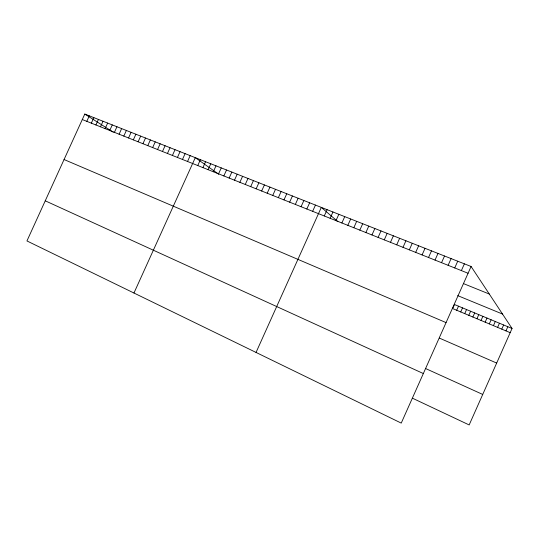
<?xml version="1.0" encoding="UTF-8"?>
<svg xmlns="http://www.w3.org/2000/svg" width="539" height="539" viewBox="0 0 539 539"><rect width="100%" height="100%" fill="white"/><g stroke="black" fill="none" stroke-linecap="round" stroke-linejoin="round"><path stroke-width="0.81" d="M461.377 270.591L464.389 263.847M471.093 266.488L401.238 423.102L26.95 240.94L84.791 114.059L471.093 266.488L512.05 328.48L469.166 424.941L412.672 398.301M456.688 310.255L458.507 306.186M460.71 311.94L462.529 307.863M464.746 313.624L466.565 309.541M468.795 315.322L470.621 311.232M472.865 317.026L474.691 312.923M476.948 318.738L478.773 314.628M481.044 320.449L482.877 316.332M485.161 322.174L486.993 318.05M489.291 323.905L491.13 319.768M493.434 325.637L495.28 321.5M497.598 327.382L499.451 323.232M501.782 329.134L503.635 324.977M505.98 330.892L507.832 326.722M384.26 239.868L387.17 233.374M390.465 242.341L393.382 235.826M396.711 244.827L399.635 238.292M402.997 247.334L405.928 240.778M409.317 249.853L412.261 243.278M415.684 252.387L418.635 245.791M422.084 254.94L425.042 248.317M428.525 257.507L431.496 250.864M435.013 260.088L437.991 253.431M441.542 262.688L444.527 256.005M448.111 265.309L451.103 258.605M454.721 267.944L457.726 261.213M306.839 209.017L309.642 202.785M312.64 211.328L315.456 205.076M256.045 352.439L321.305 207.38L337.832 221.603M324.276 215.971L327.106 209.678M330.111 218.295L332.954 211.982M335.986 220.633L338.829 214.3M341.888 222.984L344.744 216.631M347.83 225.349L350.694 218.982M353.813 227.734L356.677 221.34M359.823 230.133L362.7 223.719M365.88 232.545L368.764 226.111M371.971 234.97L374.861 228.516M378.095 237.409L380.999 230.941M223.84 175.95L226.535 169.987M229.149 178.065L231.851 172.089M234.492 180.188L237.2 174.198M239.862 182.33L242.577 176.32M245.258 184.479L247.987 178.449M250.696 186.649L253.424 180.599M256.16 188.825L258.895 182.761M261.658 191.015L264.4 184.931M267.189 193.218L269.938 187.114M272.747 195.435L275.51 189.317M278.346 197.665L281.115 191.527M283.979 199.908L286.755 193.75M289.638 202.165L292.421 195.987M295.338 204.436L298.128 198.237M301.072 206.72L303.868 200.508M147.774 145.638L150.368 139.931M152.645 147.578L155.245 141.858M157.55 149.532L160.15 143.792M162.475 151.499L165.089 145.739M167.434 153.474L170.048 147.699M172.413 155.454L175.04 149.667M177.425 157.455L180.06 151.648M182.465 159.463L185.106 153.642M187.538 161.484L190.179 155.643M133.962 293.021L195.286 157.657L218.632 174.158M197.759 165.554L200.42 159.685M202.92 167.609L205.581 161.72M208.101 169.677L210.776 163.768M213.323 171.752L215.998 165.83M218.564 173.848L221.253 167.905M86.806 121.342L89.312 115.838M91.347 123.155L93.86 117.637M95.908 124.974L98.428 119.436M100.497 126.8L103.023 121.248M105.105 128.639L107.638 123.074M109.747 130.485L112.287 124.907M114.409 132.345L116.956 126.746M119.099 134.211L121.646 128.599M123.808 136.091L126.369 130.465M128.552 137.977L131.118 132.338M133.315 139.877L135.889 134.218M138.112 141.784L140.686 136.111M142.929 143.711L145.517 138.018M82.292 119.543L468.074 273.26M463.58 283.642L489.291 294.038M457.726 295.628L502.516 314.048M512.05 328.48L454.498 304.522L452.686 308.577L510.19 332.657M64.06 159.537L446.063 322.605M439.501 338.148L496.675 363.07M425.891 368.656L482.722 394.447M45.242 200.811L423.344 373.547M84.791 114.059L113.291 132.203"/></g></svg>
